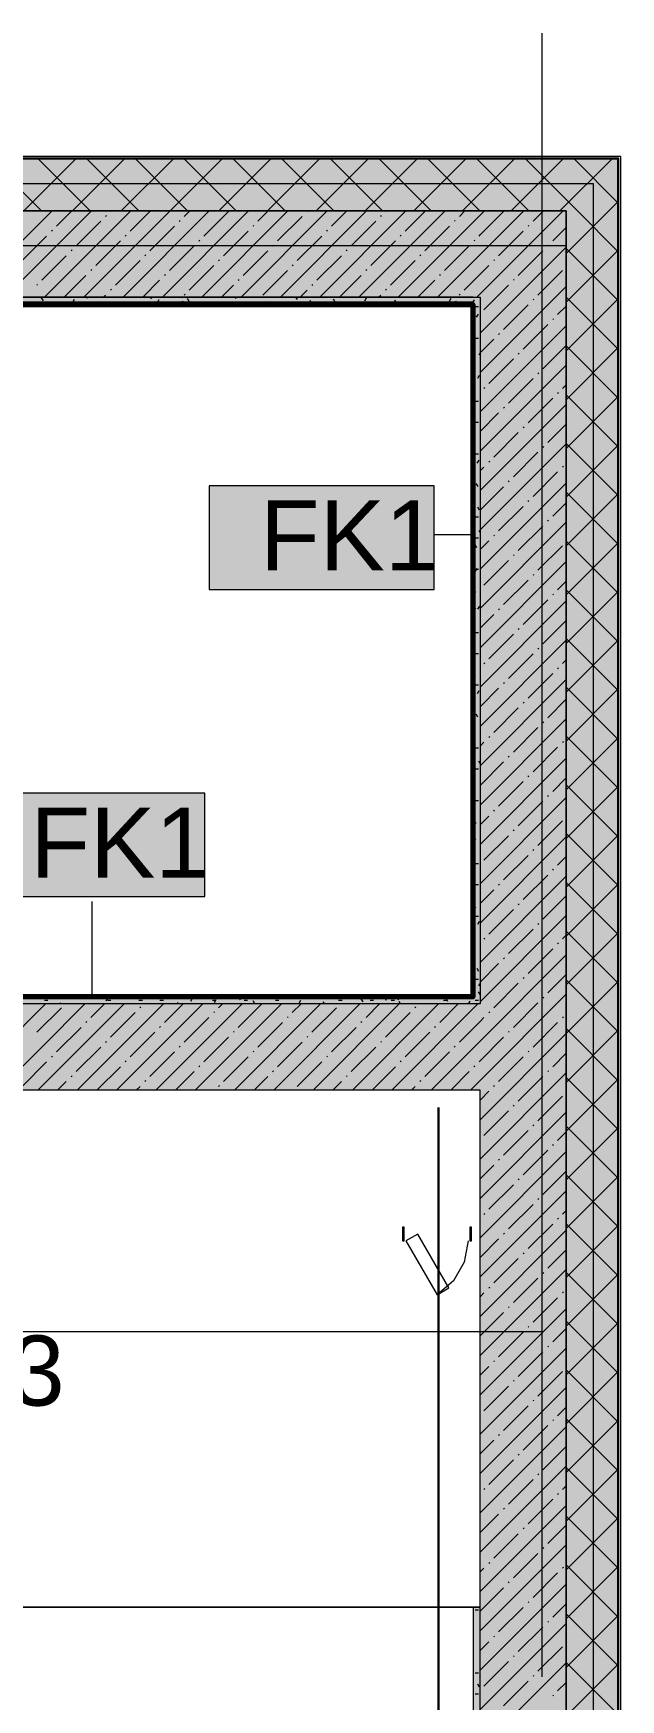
# Model space of a CAD drawing. Header units: millimetres. Extents: x -3817 to 677485, y -22715 to 103890.
# Drawn here: x 675609 to 677313, y 18958 to 23791 of the extents above; entities that cross this region are included whole.
import ezdxf

# ---------------------------------------------------------------- set-up
doc = ezdxf.new("R2010")
doc.units = ezdxf.units.MM
doc.layers.add('PDF _Геометрия', color=7, linetype='Continuous', true_color=0x1d1d1d)
doc.layers.add('PDF _Сплошная заливка', color=7, linetype='Continuous', true_color=0xffffff)
doc.layers.add('PDF _Текст', color=7, linetype='Continuous')
doc.styles.add('PDF GOST-Common', font='arial.ttf')

msp = doc.modelspace()

# ---------------------------------------------------------------- hatches: boundary and pattern name
at = {"layer": 'PDF _Сплошная заливка', "transparency": 33554559}
h = msp.add_hatch(color=256, dxfattribs=at)
h.paths.add_polyline_path([(677305.5, 23275.9), (677305.5, 23425.9), (672225.7, 23425.9), (672225.7, 23275.9), (677155.5, 23275.9)], flags=0)
h.paths.add_polyline_path([(666710.8, 23275.9), (666775.9, 23275.9), (666775.9, 23425.9), (665625.5, 23425.9), (665625.5, 23275.9)], flags=0)
h.paths.add_polyline_path([(663325.5, 23275.9), (663325.5, 23425.9), (662025.9, 23425.9), (662025.9, 23275.9), (663125.5, 23275.9)], flags=0)
h.paths.add_polyline_path([(671015.1, 23275.9), (671325.7, 23275.9), (671325.7, 23425.9), (669975.9, 23425.9), (669975.9, 23275.9)], flags=0)
h.paths.add_polyline_path([(667675.9, 23275.9), (669075.9, 23275.9), (669075.9, 23425.9), (667675.9, 23425.9)], flags=0)
h.paths.add_polyline_path([(645365.5, 23275.9), (645385.5, 23275.9), (645385.5, 23425.9), (645365.5, 23425.9)], flags=0)
h.paths.add_polyline_path([(661125.9, 23275.9), (661125.9, 23425.9), (659825.9, 23425.9), (659825.9, 23275.9), (660971.8, 23275.9)], flags=0)
h.paths.add_polyline_path([(658245.5, 23275.9), (658925.9, 23275.9), (658925.9, 23425.9), (657505.5, 23425.9), (657505.5, 23275.9), (658102.3, 23275.9)], flags=0)
h.paths.add_polyline_path([(652875.5, 23275.9), (653225.5, 23275.9), (653225.5, 23425.9), (648685.5, 23425.9), (648685.5, 23275.9), (652655.5, 23275.9)], flags=0)
h.paths.add_polyline_path([(656667.6, 23275.9), (656725.5, 23275.9), (656725.5, 23425.9), (655525.5, 23425.9), (655525.5, 23275.9)], flags=0)
for points in [[(676885.5, 23025.9), (676905.5, 23025.9), (676905.5, 23275.9), (673115.5, 23275.9), (673115.5, 23025.9), (676754.1, 23025.9)], [(676885.5, 20995.9), (676905.5, 20995.9), (676905.5, 23025.9), (676885.5, 23025.9), (676885.5, 20996.9)], [(673505.5, 20725.9), (676905.5, 20725.9), (676905.5, 20975.9), (673505.5, 20975.9), (673505.5, 20932.4)], [(673884.6, 20975.9), (676905.5, 20975.9), (676905.5, 20995.9), (673855.5, 20995.9), (673855.5, 20975.9)], [(676885.5, 12495.9), (676905.5, 12495.9), (676905.5, 19225.9), (676885.5, 19225.9), (676885.5, 13225.8)]]:
    msp.add_hatch(color=256, dxfattribs=at).paths.add_polyline_path(points)
h = msp.add_hatch(color=256, dxfattribs=at)
h.paths.add_polyline_path([(676935.5, 12235.9), (677155.5, 12235.9), (677155.5, 12695.9), (676905.5, 12695.9), (676905.5, 12235.9)], flags=0)
h.paths.add_polyline_path([(676905.5, 14995.9), (677155.5, 14995.9), (677155.5, 23275.9), (676905.5, 23275.9), (676905.5, 15280.9)], flags=0)
h = msp.add_hatch(color=256, dxfattribs=at)
h.paths.add_polyline_path([(677155.5, 1625.9), (677305.5, 1625.9), (677305.5, 9575.9), (677155.5, 9575.9), (677155.5, 1775.9)], flags=0)
h.paths.add_polyline_path([(677155.5, 10775.9), (677305.5, 10775.9), (677305.5, 12695.9), (677155.5, 12695.9), (677155.5, 11170.7)], flags=0)
h.paths.add_polyline_path([(677155.5, 14995.9), (677305.5, 14995.9), (677305.5, 23275.9), (677155.5, 23275.9), (677155.5, 15280.9)], flags=0)

# ---------------------------------------------------------------- linework, layer by layer
at = {"layer": 'PDF _Геометрия', "color": 253, "lineweight": 9, "true_color": 0xaaaaaa}
for points in [[(677085.5, 19024), (677085.5, 21291), (677085.5, 23791)], [(672418.9, 23175.9), (674655.5, 23175.9), (677155.5, 23175.9)], [(676905.5, 19225.9), (675355.5, 19225.9), (675355.5, 18925.9), (675355.5, 18625.9), (675355.5, 18325.9), (675355.5, 18625.9), (676885.5, 18625.9), (675355.5, 18625.9), (675355.5, 18925.9), (675355.5, 19225.9), (675055.5, 19225.9), (675055.5, 18925.9), (675055.5, 18625.9), (675055.5, 18925.9), (675055.5, 19225.9), (673505.5, 19225.9), (675055.5, 19225.9), (675355.5, 19225.9), (676905.5, 19225.9), (676905.5, 20725.9), (673505.5, 20725.9), (673505.5, 19225.9)], [(676870.5, 20288.4), (676859.6, 20226.8), (676828.4, 20172.7), (676780.5, 20132.5)], [(672383.9, 20025.9), (674585.5, 20025.9), (677085.5, 20025.9)]]:
    msp.add_lwpolyline(points, dxfattribs=at)
at = {"layer": 'PDF _Геометрия', "color": 9, "lineweight": 9, "true_color": 0xc0c0c0}
for points in [[(677155.5, 10775.9), (677155.5, 9576.9), (677155.5, 10775.9), (677313.5, 10775.9), (677313.5, 12695.9), (677155.5, 12695.9), (677313.5, 12695.9), (677313.5, 14995.9), (677155.5, 14995.9), (677313.5, 14995.9), (677313.5, 23275.9), (677313.5, 23428.9), (677313.5, 23433.9), (672225.7, 23433.9), (672225.7, 23275.9), (672225.7, 23433.9), (671325.7, 23433.9), (671325.7, 23314.8)], [(673525.5, 23005.9), (676885.5, 23005.9)], [(676905.5, 14995.9), (676905.5, 19225.9), (676905.5, 20725.9), (673505.5, 20725.9), (673505.5, 20975.9), (673755.5, 20975.9), (673755.5, 21225.9), (673505.5, 21225.9), (673505.5, 20975.9), (673305.5, 20975.9), (673305.5, 20995.9), (673285.5, 20995.9), (673285.5, 21475.9), (673297.5, 21475.9)], [(676885.5, 19225.9), (676885.5, 12495.9), (676905.5, 12495.9), (676905.5, 19225.9)]]:
    msp.add_lwpolyline(points, dxfattribs=at)
at = {"layer": 'PDF _Геометрия', "color": 7, "lineweight": 9}
for points in [[(677308.5, 14995.9), (677308.5, 23275.9), (677308.5, 23425.9), (677308.5, 23428.9), (672225.7, 23428.9)], [(677305.5, 14995.9), (677305.5, 23275.9), (677305.5, 23425.9), (672225.7, 23425.9)], [(677234.5, 14995.9), (677234.5, 23354.9), (672225.7, 23354.9)], [(673285.5, 23025.9), (673115.5, 23025.9), (673285.5, 23025.9), (673305.5, 23025.9), (673305.5, 22455.9), (673305.5, 23025.9), (673505.5, 23025.9), (673505.5, 22455.9), (673505.5, 23025.9), (673525.5, 23025.9), (676885.5, 23025.9), (676905.5, 23025.9), (676905.5, 20995.9)], [(676885.5, 23025.9), (673525.5, 23025.9)], [(676905.5, 23025.9), (676905.5, 20995.9), (676905.5, 20975.9), (673855.5, 20975.9)], [(676885.5, 23004.9), (676885.5, 20996.9)], [(676885, 22336.2), (676772.5, 22336.2)], [(675780, 20996.4), (675780, 21273.1)], [(676905.5, 20975.9), (673855.5, 20975.9), (673835.5, 20975.9), (673755.5, 20975.9)], [(676885.5, 20995.9), (673856.5, 20995.9)]]:
    msp.add_lwpolyline(points, dxfattribs=at)
at = {"layer": 'PDF _Геометрия', "lineweight": 9}
for points in [[(675632.4, 23275.9), (675482.4, 23425.9)], [(675581.7, 23275.9), (675731.7, 23425.9)], [(675773.8, 23275.9), (675623.8, 23425.9)], [(675723.1, 23275.9), (675873.1, 23425.9)], [(675915.2, 23275.9), (675765.2, 23425.9)], [(675864.5, 23275.9), (676014.5, 23425.9)], [(676056.6, 23275.9), (675906.6, 23425.9)], [(676006, 23275.9), (676156, 23425.9)], [(676198.1, 23275.9), (676048.1, 23425.9)], [(676147.4, 23275.9), (676297.4, 23425.9)], [(676339.5, 23275.9), (676189.5, 23425.9)], [(676288.8, 23275.9), (676438.8, 23425.9)], [(676480.9, 23275.9), (676330.9, 23425.9)], [(676430.2, 23275.9), (676580.2, 23425.9)], [(676622.3, 23275.9), (676472.3, 23425.9)], [(676571.6, 23275.9), (676721.6, 23425.9)], [(676763.7, 23275.9), (676613.7, 23425.9)], [(676713.1, 23275.9), (676863.1, 23425.9)], [(676905.2, 23275.9), (676755.2, 23425.9)], [(676854.5, 23275.9), (677004.5, 23425.9)], [(677046.6, 23275.9), (676896.6, 23425.9)], [(676995.9, 23275.9), (677145.9, 23425.9)], [(677305.5, 23158.4), (677188, 23275.9), (677038, 23425.9)], [(677137.3, 23275.9), (677287.3, 23425.9)], [(677305.5, 23299.8), (677179.4, 23425.9)], [(677155.5, 23152.6), (677278.8, 23275.9), (677305.5, 23302.6)], [(675413.6, 23025.9), (675663.6, 23275.9)], [(675527.7, 23025.9), (675777.7, 23275.9)], [(675641.7, 23025.9), (675891.7, 23275.9)], [(675676.4, 23231.6), (675720.6, 23275.9)], [(675755.8, 23025.9), (676005.8, 23275.9)], [(675818.9, 23260.1), (675821.3, 23262.5)], [(675833.2, 23274.3), (675834.7, 23275.9)], [(675869.8, 23025.9), (676119.8, 23275.9)], [(675890.2, 23217.3), (675948.7, 23275.9)], [(675983.9, 23025.9), (676233.9, 23275.9)], [(676032.8, 23245.8), (676035.1, 23248.2)], [(676047, 23260.1), (676062.8, 23275.9)], [(676097.9, 23025.9), (676347.9, 23275.9)], [(676104, 23203.1), (676175.3, 23274.3)], [(676212, 23025.9), (676462, 23275.9)], [(676260.9, 23245.8), (676290.9, 23275.9)], [(676317.9, 23188.8), (676389.2, 23260.1)], [(676326, 23025.9), (676576, 23275.9)], [(676403.4, 23274.3), (676404.9, 23275.9)], [(676440.1, 23025.9), (676690.1, 23275.9)], [(676474.7, 23231.6), (676519, 23275.9)], [(676554.1, 23025.9), (676804.1, 23275.9)], [(676617.3, 23260.1), (676619.6, 23262.5)], [(676631.5, 23274.3), (676633, 23275.9)], [(676668.1, 23025.9), (676905.5, 23263.2), (676918.1, 23275.9)], [(676688.5, 23217.3), (676747.1, 23275.9)], [(676782.2, 23025.9), (676905.5, 23149.1), (677032.2, 23275.9)], [(676831.1, 23245.8), (676833.5, 23248.2)], [(676845.4, 23260.1), (676861.1, 23275.9)], [(676896.2, 23025.9), (676905.5, 23035.1), (677146.2, 23275.9)], [(676902.4, 23203.1), (676905.5, 23206.2), (676973.7, 23274.3)], [(677059.2, 23245.8), (677089.2, 23275.9)], [(675576.6, 23131.8), (675647.8, 23203.1)], [(675662.1, 23217.3), (675664.5, 23219.7)], [(675733.4, 23174.6), (675804.7, 23245.8)], [(675875.9, 23203.1), (675878.3, 23205.4)], [(675947.2, 23160.3), (676018.5, 23231.6)], [(676161.1, 23146), (676232.3, 23217.3)], [(676246.6, 23231.6), (676249, 23233.9)], [(676374.9, 23131.8), (676446.2, 23203.1)], [(676460.4, 23217.3), (676462.8, 23219.7)], [(676531.7, 23174.6), (676603, 23245.8)], [(676674.3, 23203.1), (676676.7, 23205.4)], [(676745.6, 23160.3), (676816.8, 23231.6)], [(676959.4, 23146), (677030.7, 23217.3)], [(677044.9, 23231.6), (677047.3, 23233.9)], [(677116.2, 23188.8), (677155.5, 23228.1)], [(675719.1, 23160.3), (675721.5, 23162.7)], [(675790.4, 23117.5), (675861.7, 23188.8)], [(676004.2, 23103.3), (676075.5, 23174.6)], [(676089.8, 23188.8), (676092.2, 23191.2)], [(676218.1, 23089), (676289.4, 23160.3)], [(676303.6, 23174.6), (676306, 23176.9)], [(676517.5, 23160.3), (676519.8, 23162.7)], [(676588.7, 23117.5), (676660, 23188.8)], [(676802.6, 23103.3), (676873.9, 23174.6)], [(676888.1, 23188.8), (676890.5, 23191.2)], [(676905.5, 22921), (677155.5, 23171)], [(677016.4, 23089), (677087.7, 23160.3)], [(677102, 23174.6), (677104.3, 23176.9)], [(677305.5, 23017), (677155.5, 23167)], [(677155.5, 23011.2), (677305.5, 23161.2)], [(675633.6, 23074.8), (675704.9, 23146)], [(675776.1, 23103.3), (675778.5, 23105.6)], [(675847.4, 23060.5), (675918.7, 23131.8)], [(675933, 23146), (675935.3, 23148.4)], [(676061.3, 23046.2), (676132.6, 23117.5)], [(676146.8, 23131.8), (676149.2, 23134.2)], [(676275.1, 23032), (676346.4, 23103.3)], [(676360.6, 23117.5), (676363, 23119.9)], [(676431.9, 23074.8), (676503.2, 23146)], [(676574.5, 23103.3), (676576.9, 23105.6)], [(676645.8, 23060.5), (676717.1, 23131.8)], [(676731.3, 23146), (676733.7, 23148.4)], [(676859.6, 23046.2), (676905.5, 23092.1), (676930.9, 23117.5)], [(676945.2, 23131.8), (676947.5, 23134.2)], [(677073.5, 23032), (677144.7, 23103.3)], [(675619.3, 23060.5), (675621.7, 23062.9)], [(675698.7, 23025.9), (675761.9, 23089)], [(675926.8, 23025.9), (675975.7, 23074.8)], [(675990, 23089), (675992.4, 23091.4)], [(676154.9, 23025.9), (676189.6, 23060.5)], [(676203.8, 23074.8), (676206.2, 23077.1)], [(676417.7, 23060.5), (676420, 23062.9)], [(676497.1, 23025.9), (676560.2, 23089)], [(676725.2, 23025.9), (676774.1, 23074.8)], [(676788.3, 23089), (676790.7, 23091.4)], [(676905.5, 22807), (677155.5, 23057)], [(676916.6, 22989.2), (676987.9, 23060.5)], [(677002.2, 23074.8), (677004.5, 23077.1)], [(675812.8, 23025.9), (675818.9, 23032)], [(675833.2, 23046.2), (675835.5, 23048.6)], [(676047, 23032), (676049.4, 23034.4)], [(676383, 23025.9), (676403.4, 23046.2)], [(676611.1, 23025.9), (676617.3, 23032)], [(676631.5, 23046.2), (676633.9, 23048.6)], [(676845.4, 23032), (676847.7, 23034.4)], [(677059.2, 23017.7), (677061.6, 23020.1)], [(677305.5, 22875.5), (677155.5, 23025.5)], [(677155.5, 22869.7), (677305.5, 23019.7)], [(676973.7, 22932.2), (677044.9, 23003.5)], [(677116.2, 22960.7), (677118.6, 22963.1)], [(677130.5, 22975), (677155.5, 23000)], [(676905.5, 22692.9), (677155.5, 22942.9)], [(676959.4, 22917.9), (676961.8, 22920.3)], [(677030.7, 22875.2), (677102, 22946.5)], [(676905.5, 22864), (676945.2, 22903.7)], [(677016.4, 22860.9), (677018.8, 22863.3)], [(677087.7, 22818.2), (677155.5, 22885.9)], [(677305.5, 22734.1), (677155.5, 22884.1)], [(677155.5, 22728.3), (677305.5, 22878.3)], [(676905.5, 22578.9), (677155.5, 22828.9)], [(676930.9, 22775.4), (677002.2, 22846.7)], [(676916.6, 22761.1), (676919, 22763.5)], [(676987.9, 22718.4), (677059.2, 22789.6)], [(677073.5, 22803.9), (677075.8, 22806.3)], [(677144.7, 22761.1), (677155.5, 22771.9)], [(677044.9, 22661.3), (677116.2, 22732.6)], [(677130.5, 22746.9), (677132.9, 22749.2)], [(677305.5, 22592.7), (677155.5, 22742.7)], [(677155.5, 22586.9), (677305.5, 22736.9)], [(676905.5, 22464.8), (677155.5, 22714.8)], [(676905.5, 22635.9), (676959.4, 22689.8)], [(676973.7, 22704.1), (676976, 22706.5)], [(676945.2, 22561.5), (677016.4, 22632.8)], [(677030.7, 22647.1), (677033.1, 22649.4)], [(677102, 22604.3), (677155.5, 22657.8)], [(676905.5, 22350.8), (677155.5, 22600.8)], [(677002.2, 22504.5), (677073.5, 22575.8)], [(677087.7, 22590.1), (677090.1, 22592.4)], [(677305.5, 22451.3), (677155.5, 22601.3)], [(677155.5, 22445.5), (677305.5, 22595.5)], [(676905.5, 22521.9), (676916.6, 22533)], [(676930.9, 22547.3), (676933.3, 22549.7)], [(677144.7, 22533), (677147.1, 22535.4)], [(676905.5, 22236.7), (677155.5, 22486.7)], [(676905.5, 22407.8), (676973.7, 22476)], [(676987.9, 22490.3), (676990.3, 22492.6)], [(677059.2, 22447.5), (677130.5, 22518.8)], [(677044.9, 22433.2), (677047.3, 22435.6)], [(677116.2, 22390.5), (677155.5, 22429.7)], [(677305.5, 22309.9), (677155.5, 22459.9)], [(677155.5, 22304.1), (677305.5, 22454.1)], [(676959.4, 22347.7), (677030.7, 22419)], [(677102, 22376.2), (677104.3, 22378.6)], [(676905.5, 22122.7), (677155.5, 22372.7)], [(676945.2, 22333.4), (676947.5, 22335.8)], [(677016.4, 22290.7), (677087.7, 22362)], [(676905.5, 22293.8), (676930.9, 22319.2)], [(677073.5, 22233.6), (677144.7, 22304.9)], [(677305.5, 22168.4), (677155.5, 22318.4)], [(677155.5, 22162.6), (677305.5, 22312.6)], [(676905.5, 22008.6), (677155.5, 22258.6)], [(676916.6, 22190.9), (676987.9, 22262.2)], [(677002.2, 22276.4), (677004.5, 22278.8)], [(676973.7, 22133.9), (677044.9, 22205.1)], [(677059.2, 22219.4), (677061.6, 22221.8)], [(677130.5, 22176.6), (677155.5, 22201.6)], [(676905.5, 21894.6), (677155.5, 22144.6)], [(677030.7, 22076.8), (677102, 22148.1)], [(677116.2, 22162.4), (677118.6, 22164.7)], [(677305.5, 22027), (677155.5, 22177)], [(677155.5, 22021.2), (677305.5, 22171.2)], [(676905.5, 22065.7), (676945.2, 22105.3)], [(676959.4, 22119.6), (676961.8, 22122)], [(677087.7, 22019.8), (677155.5, 22087.6)], [(676930.9, 21977), (677002.2, 22048.3)], [(677016.4, 22062.6), (677018.8, 22064.9)], [(676905.5, 21780.5), (677155.5, 22030.5)], [(676987.9, 21920), (677059.2, 21991.3)], [(677073.5, 22005.5), (677075.8, 22007.9)], [(677305.5, 21885.6), (677155.5, 22035.6)], [(677155.5, 21879.8), (677305.5, 22029.8)], [(676916.6, 21962.8), (676919, 21965.2)], [(677130.5, 21948.5), (677132.9, 21950.9)], [(677144.7, 21962.8), (677155.5, 21973.5)], [(676905.5, 21666.5), (677155.5, 21916.5)], [(676973.7, 21905.8), (676976, 21908.1)], [(677044.9, 21863), (677116.2, 21934.3)], [(677305.5, 21744.2), (677155.5, 21894.2)], [(676905.5, 21837.6), (676959.4, 21891.5)], [(677030.7, 21848.7), (677033.1, 21851.1)], [(677102, 21806), (677155.5, 21859.5)], [(677155.5, 21738.4), (677305.5, 21888.4)], [(676905.5, 21552.4), (677155.5, 21802.4)], [(676945.2, 21763.2), (677016.4, 21834.5)], [(676930.9, 21748.9), (676933.3, 21751.3)], [(677002.2, 21706.2), (677073.5, 21777.5)], [(677087.7, 21791.7), (677090.1, 21794.1)], [(677305.5, 21602.7), (677155.5, 21752.7)], [(676905.5, 21723.5), (676916.6, 21734.7)], [(677059.2, 21649.1), (677130.5, 21720.4)], [(677144.7, 21734.7), (677147.1, 21737.1)], [(677155.5, 21596.9), (677305.5, 21746.9)], [(676905.5, 21438.4), (677155.5, 21688.4)], [(676905.5, 21609.5), (676973.7, 21677.7)], [(676987.9, 21691.9), (676990.3, 21694.3)], [(676959.4, 21549.4), (677030.7, 21620.6)], [(677044.9, 21634.9), (677047.3, 21637.3)], [(677116.2, 21592.1), (677155.5, 21631.4)], [(677305.5, 21461.3), (677155.5, 21611.3)], [(677155.5, 21455.5), (677305.5, 21605.5)], [(676905.5, 21324.3), (677155.5, 21574.3)], [(677016.4, 21492.3), (677087.7, 21563.6)], [(677102, 21577.9), (677104.3, 21580.2)], [(676905.5, 21495.4), (676930.9, 21520.8)], [(676945.2, 21535.1), (676947.5, 21537.5)], [(676905.5, 21210.3), (677155.5, 21460.3)], [(676916.6, 21392.5), (676987.9, 21463.8)], [(677002.2, 21478.1), (677004.5, 21480.4)], [(677073.5, 21435.3), (677144.7, 21506.6)], [(677305.5, 21319.9), (677155.5, 21469.9)], [(677155.5, 21314.1), (677305.5, 21464.1)], [(677059.2, 21421), (677061.6, 21423.4)], [(676973.7, 21335.5), (677044.9, 21406.8)], [(677116.2, 21364), (677118.6, 21366.4)], [(677130.5, 21378.3), (677155.5, 21403.3)], [(676905.5, 21096.2), (677155.5, 21346.2)], [(676959.4, 21321.3), (676961.8, 21323.6)], [(677030.7, 21278.5), (677102, 21349.8)], [(677305.5, 21178.5), (677155.5, 21328.5)], [(677155.5, 21172.7), (677305.5, 21322.7)], [(676905.5, 21267.3), (676945.2, 21307)], [(677016.4, 21264.2), (677018.8, 21266.6)], [(677087.7, 21221.5), (677155.5, 21289.2)], [(676905.5, 20982.2), (677155.5, 21232.2)], [(676930.9, 21178.7), (677002.2, 21250)], [(676987.9, 21121.7), (677059.2, 21192.9)], [(677073.5, 21207.2), (677075.8, 21209.6)], [(677144.7, 21164.4), (677155.5, 21175.2)], [(677305.5, 21037.1), (677155.5, 21187.1)], [(677155.5, 21031.3), (677305.5, 21181.3)], [(676916.6, 21164.4), (676919, 21166.8)], [(677044.9, 21064.6), (677116.2, 21135.9)], [(677130.5, 21150.2), (677132.9, 21152.6)], [(676763.2, 20725.9), (676905.5, 20868.1), (677155.5, 21118.1)], [(676905.5, 21039.2), (676959.4, 21093.2)], [(676973.7, 21107.4), (676976, 21109.8)], [(676945.2, 20964.9), (677016.4, 21036.1)], [(677030.7, 21050.4), (677033.1, 21052.8)], [(677102, 21007.6), (677155.5, 21061.1)], [(677305.5, 20895.6), (677155.5, 21045.6)], [(677155.5, 20889.8), (677305.5, 21039.8)], [(675394.6, 20725.9), (675644.6, 20975.9)], [(675508.6, 20725.9), (675758.6, 20975.9)], [(675622.7, 20725.9), (675872.7, 20975.9)], [(675736.7, 20725.9), (675986.7, 20975.9)], [(675776.1, 20936.3), (675815.7, 20975.9)], [(675850.8, 20725.9), (676100.8, 20975.9)], [(675964.8, 20725.9), (676214.8, 20975.9)], [(675990, 20922.1), (676043.8, 20975.9)], [(676078.9, 20725.9), (676328.9, 20975.9)], [(676146.8, 20964.9), (676157.8, 20975.9)], [(676192.9, 20725.9), (676442.9, 20975.9)], [(676203.8, 20907.8), (676271.9, 20975.9)], [(676307, 20725.9), (676557, 20975.9)], [(676360.6, 20950.6), (676385.9, 20975.9)], [(676421, 20725.9), (676671, 20975.9)], [(676535.1, 20725.9), (676785.1, 20975.9)], [(676574.5, 20936.3), (676614, 20975.9)], [(676649.1, 20725.9), (676899.1, 20975.9)], [(676788.3, 20922.1), (676842.1, 20975.9)], [(676877.2, 20725.9), (676905.5, 20754.1), (677155.5, 21004.1)], [(677002.2, 20907.8), (677073.5, 20979.1)], [(677087.7, 20993.4), (677090.1, 20995.7)], [(675619.3, 20893.6), (675690.6, 20964.9)], [(675833.2, 20879.3), (675904.5, 20950.6)], [(675918.7, 20964.9), (675921.1, 20967.2)], [(676047, 20865.1), (676118.3, 20936.3)], [(676132.6, 20950.6), (676134.9, 20953)], [(676346.4, 20936.3), (676348.8, 20938.7)], [(676417.7, 20893.6), (676489, 20964.9)], [(676631.5, 20879.3), (676702.8, 20950.6)], [(676717.1, 20964.9), (676719.4, 20967.2)], [(676845.4, 20865.1), (676905.5, 20925.2), (676916.6, 20936.3)], [(676930.9, 20950.6), (676933.3, 20953)], [(677144.7, 20936.3), (677147.1, 20938.7)], [(675676.4, 20836.5), (675747.6, 20907.8)], [(675761.9, 20922.1), (675764.3, 20924.5)], [(675890.2, 20822.3), (675961.5, 20893.6)], [(675975.7, 20907.8), (675978.1, 20910.2)], [(676104, 20808), (676175.3, 20879.3)], [(676189.6, 20893.6), (676191.9, 20895.9)], [(676260.9, 20850.8), (676332.1, 20922.1)], [(676403.4, 20879.3), (676405.8, 20881.7)], [(676474.7, 20836.5), (676546, 20907.8)], [(676560.2, 20922.1), (676562.6, 20924.5)], [(676688.5, 20822.3), (676759.8, 20893.6)], [(676774.1, 20907.8), (676776.4, 20910.2)], [(676902.4, 20808), (676905.5, 20811.1), (676973.7, 20879.3)], [(676905.5, 20640.1), (677155.5, 20890.1)], [(676987.9, 20893.6), (676990.3, 20895.9)], [(677059.2, 20850.8), (677130.5, 20922.1)], [(677305.5, 20754.2), (677155.5, 20904.2)], [(677155.5, 20748.4), (677305.5, 20898.4)], [(675733.4, 20779.5), (675804.7, 20850.8)], [(675818.9, 20865.1), (675821.3, 20867.4)], [(675947.2, 20765.3), (676018.5, 20836.5)], [(676032.8, 20850.8), (676035.1, 20853.2)], [(676246.6, 20836.5), (676249, 20838.9)], [(676317.9, 20793.8), (676389.2, 20865.1)], [(676531.7, 20779.5), (676603, 20850.8)], [(676617.3, 20865.1), (676619.6, 20867.4)], [(676745.6, 20765.3), (676816.8, 20836.5)], [(676831.1, 20850.8), (676833.5, 20853.2)], [(677044.9, 20836.5), (677047.3, 20838.9)], [(677116.2, 20793.8), (677155.5, 20833)], [(675576.6, 20736.8), (675647.8, 20808)], [(675662.1, 20822.3), (675664.5, 20824.7)], [(675793.8, 20725.9), (675861.7, 20793.8)], [(675875.9, 20808), (675878.3, 20810.4)], [(676089.8, 20793.8), (676092.2, 20796.1)], [(676161.1, 20751), (676232.3, 20822.3)], [(676303.6, 20779.5), (676306, 20781.9)], [(676374.9, 20736.8), (676446.2, 20808)], [(676460.4, 20822.3), (676462.8, 20824.7)], [(676592.1, 20725.9), (676660, 20793.8)], [(676674.3, 20808), (676676.7, 20810.4)], [(676888.1, 20793.8), (676890.5, 20796.1)], [(676959.4, 20751), (677030.7, 20822.3)], [(677102, 20779.5), (677104.3, 20781.9)], [(675679.7, 20725.9), (675704.9, 20751)], [(675719.1, 20765.3), (675721.5, 20767.6)], [(675907.8, 20725.9), (675918.7, 20736.8)], [(675933, 20751), (675935.3, 20753.4)], [(676021.9, 20725.9), (676075.5, 20779.5)], [(676146.8, 20736.8), (676149.2, 20739.1)], [(676250, 20725.9), (676289.4, 20765.3)], [(676478.1, 20725.9), (676503.2, 20751)], [(676517.5, 20765.3), (676519.8, 20767.6)], [(676706.2, 20725.9), (676717.1, 20736.8)], [(676731.3, 20751), (676733.7, 20753.4)], [(676820.2, 20725.9), (676873.9, 20779.5)], [(676905.5, 20526), (677155.5, 20776)], [(676945.2, 20736.8), (676947.5, 20739.1)], [(677016.4, 20694), (677087.7, 20765.3)], [(677305.5, 20612.8), (677155.5, 20762.8)], [(677155.5, 20607), (677305.5, 20757)], [(676905.5, 20697.1), (676930.9, 20722.5)], [(677073.5, 20637), (677144.7, 20708.2)], [(676905.5, 20412), (677155.5, 20662)], [(676916.6, 20594.2), (676987.9, 20665.5)], [(677002.2, 20679.7), (677004.5, 20682.1)], [(676973.7, 20537.2), (677044.9, 20608.4)], [(677059.2, 20622.7), (677061.6, 20625.1)], [(677130.5, 20579.9), (677155.5, 20604.9)], [(677305.5, 20471.4), (677155.5, 20621.4)], [(677155.5, 20465.6), (677305.5, 20615.6)], [(676905.5, 20297.9), (677155.5, 20547.9)], [(677030.7, 20480.1), (677102, 20551.4)], [(677116.2, 20565.7), (677118.6, 20568)], [(676905.5, 20469), (676945.2, 20508.7)], [(676959.4, 20522.9), (676961.8, 20525.3)], [(676930.9, 20380.3), (677002.2, 20451.6)], [(677016.4, 20465.9), (677018.8, 20468.3)], [(677087.7, 20423.1), (677155.5, 20490.9)], [(677305.5, 20330), (677155.5, 20480)], [(677155.5, 20324.2), (677305.5, 20474.2)], [(676905.5, 20183.9), (677155.5, 20433.9)], [(677073.5, 20408.9), (677075.8, 20411.2)], [(676916.6, 20366.1), (676919, 20368.5)], [(676987.9, 20323.3), (677059.2, 20394.6)], [(677130.5, 20351.8), (677132.9, 20354.2)], [(677144.7, 20366.1), (677155.5, 20376.8)], [(676905.5, 20069.8), (677155.5, 20319.8)], [(676973.7, 20309.1), (676976, 20311.4)], [(677044.9, 20266.3), (677116.2, 20337.6)], [(677305.5, 20188.5), (677155.5, 20338.5)], [(677155.5, 20182.7), (677305.5, 20332.7)], [(676905.5, 20240.9), (676959.4, 20294.8)], [(677030.7, 20252), (677033.1, 20254.4)], [(677102, 20209.3), (677155.5, 20262.8)], [(676905.5, 19955.8), (677155.5, 20205.8)], [(676945.2, 20166.5), (677016.4, 20237.8)], [(676930.9, 20152.2), (676933.3, 20154.6)], [(677002.2, 20109.5), (677073.5, 20180.8)], [(677087.7, 20195), (677090.1, 20197.4)], [(677305.5, 20047.1), (677155.5, 20197.1)], [(677155.5, 20041.3), (677305.5, 20191.3)], [(676905.5, 20126.8), (676916.6, 20138)], [(677059.2, 20052.5), (677130.5, 20123.7)], [(677144.7, 20138), (677147.1, 20140.4)], [(676905.5, 19841.7), (677155.5, 20091.7)], [(676905.5, 20012.8), (676973.7, 20081)], [(676987.9, 20095.2), (676990.3, 20097.6)], [(676959.4, 19952.7), (677030.7, 20023.9)], [(677044.9, 20038.2), (677047.3, 20040.6)], [(677116.2, 19995.4), (677155.5, 20034.7)], [(677305.5, 19905.7), (677155.5, 20055.7)], [(677155.5, 19899.9), (677305.5, 20049.9)], [(676905.5, 19727.7), (677155.5, 19977.7)], [(677016.4, 19895.6), (677087.7, 19966.9)], [(677102, 19981.2), (677104.3, 19983.5)], [(676905.5, 19898.7), (676930.9, 19924.2)], [(676945.2, 19938.4), (676947.5, 19940.8)], [(677305.5, 19764.3), (677155.5, 19914.3)], [(676905.5, 19613.6), (677155.5, 19863.6)], [(676916.6, 19795.8), (676987.9, 19867.1)], [(677002.2, 19881.4), (677004.5, 19883.8)], [(677073.5, 19838.6), (677144.7, 19909.9)], [(677155.5, 19758.5), (677305.5, 19908.5)], [(677059.2, 19824.4), (677061.6, 19826.7)], [(676973.7, 19738.8), (677044.9, 19810.1)], [(677116.2, 19767.3), (677118.6, 19769.7)], [(677130.5, 19781.6), (677155.5, 19806.6)], [(677305.5, 19622.8), (677155.5, 19772.8)], [(677155.5, 19617), (677305.5, 19767)], [(676905.5, 19499.6), (677155.5, 19749.6)], [(676959.4, 19724.6), (676961.8, 19726.9)], [(677030.7, 19681.8), (677102, 19753.1)], [(676905.5, 19670.6), (676945.2, 19710.3)], [(677087.7, 19624.8), (677155.5, 19692.5)], [(676905.5, 19385.5), (677155.5, 19635.5)], [(676930.9, 19582), (677002.2, 19653.3)], [(677016.4, 19667.5), (677018.8, 19669.9)], [(677305.5, 19481.4), (677155.5, 19631.4)], [(677155.5, 19475.6), (677305.5, 19625.6)], [(676987.9, 19525), (677059.2, 19596.3)], [(677073.5, 19610.5), (677075.8, 19612.9)], [(677144.7, 19567.7), (677155.5, 19578.5)], [(676916.6, 19567.7), (676919, 19570.1)], [(677044.9, 19468), (677116.2, 19539.2)], [(677130.5, 19553.5), (677132.9, 19555.9)], [(676905.5, 19271.5), (677155.5, 19521.5)], [(676905.5, 19442.5), (676959.4, 19496.5)], [(676973.7, 19510.7), (676976, 19513.1)], [(677305.5, 19340), (677155.5, 19490)], [(677155.5, 19334.2), (677305.5, 19484.2)], [(676945.2, 19368.2), (677016.4, 19439.4)], [(677030.7, 19453.7), (677033.1, 19456.1)], [(677102, 19410.9), (677155.5, 19464.4)], [(676905.5, 19157.4), (677155.5, 19407.4)], [(677002.2, 19311.1), (677073.5, 19382.4)], [(677087.7, 19396.7), (677090.1, 19399)], [(676905.5, 19328.5), (676916.6, 19339.6)], [(676930.9, 19353.9), (676933.3, 19356.3)], [(677144.7, 19339.6), (677147.1, 19342)], [(677305.5, 19198.6), (677155.5, 19348.6)], [(677155.5, 19192.8), (677305.5, 19342.8)], [(676905.5, 19043.4), (677155.5, 19293.4)], [(676987.9, 19296.9), (676990.3, 19299.3)], [(677059.2, 19254.1), (677130.5, 19325.4)], [(676905.5, 19214.4), (676973.7, 19282.6)], [(677044.9, 19239.9), (677047.3, 19242.2)], [(677116.2, 19197.1), (677155.5, 19236.3)], [(676959.4, 19154.3), (677030.7, 19225.6)], [(677305.5, 19057.2), (677155.5, 19207.2)], [(677155.5, 19051.4), (677305.5, 19201.4)], [(676905.5, 18929.3), (677155.5, 19179.3)], [(676945.2, 19140.1), (676947.5, 19142.4)], [(677016.4, 19097.3), (677087.7, 19168.6)], [(677102, 19182.8), (677104.3, 19185.2)], [(676905.5, 19100.4), (676930.9, 19125.8)], [(677073.5, 19040.3), (677144.7, 19111.5)], [(676905.5, 18815.3), (677155.5, 19065.3)], [(676916.6, 18997.5), (676987.9, 19068.8)], [(677002.2, 19083), (677004.5, 19085.4)], [(677305.5, 18915.7), (677155.5, 19065.7)], [(677155.5, 18909.9), (677305.5, 19059.9)], [(676973.7, 18940.5), (677044.9, 19011.8)], [(677059.2, 19026), (677061.6, 19028.4)], [(677130.5, 18983.2), (677155.5, 19008.2)], [(677116.2, 18969), (677118.6, 18971.4)]]:
    msp.add_lwpolyline(points, dxfattribs=at)
at = {"layer": 'PDF _Геометрия', "color": 7, "lineweight": 9}
for points in [[(673115.5, 23275.9), (672225.7, 23275.9), (673115.5, 23275.9), (676905.5, 23275.9)], [(677155.5, 23275.9), (677155.5, 14995.9)], [(676772.5, 22478.1), (676119.4, 22478.1), (676119.4, 22178.1), (676772.5, 22178.1)], [(676106.6, 21587), (675453.4, 21587), (675453.4, 21287), (676106.6, 21287)]]:
    msp.add_lwpolyline(points, close=True, dxfattribs=at)
at = {"layer": 'PDF _Геометрия', "color": 9, "lineweight": 9, "true_color": 0xc0c0c0}
msp.add_lwpolyline([(677155.5, 23275.9), (676905.5, 23275.9)], close=True, dxfattribs=at)
at = {"layer": 'PDF _Геометрия', "color": 231, "lineweight": 70, "true_color": 0xff80c0}
for points in [[(676885.5, 23005.9), (673525.5, 23005.9)], [(673525.5, 22425.9), (673526.5, 22425.9), (673526.5, 23004.9), (676884.5, 23004.9), (676884.5, 20996.9), (673856.5, 20996.9), (673856.5, 21325.9), (673856.5, 21326.9), (673526.5, 21326.9), (673526.5, 21475.9), (673525.5, 21475.9)]]:
    msp.add_lwpolyline(points, dxfattribs=at)
at = {"layer": 'PDF _Геометрия', "color": 231, "lineweight": 9, "true_color": 0xff80c0}
msp.add_lwpolyline([(673855.5, 21305.9), (673855.5, 20995.9), (673856.5, 20995.9), (676885.5, 20995.9), (676885.5, 20996.9), (676885.5, 23004.9), (676885.5, 23005.9)], dxfattribs=at)
at = {"layer": 'PDF _Геометрия', "color": 253, "lineweight": 9, "true_color": 0x9b9b9b}
for points in [[(675638.2, 23015.2), (675633.1, 23023.9)], [(675727.8, 23019.3), (675722.8, 23010.6)], [(675766.8, 23025.9), (675764.5, 23021.8)], [(675931.9, 23007.1), (675931.3, 23005.9)], [(675951.9, 23020.4), (675948.8, 23025.9)], [(675973.6, 23018.2), (675968.6, 23009.5)], [(676020, 23024.5), (676019.2, 23025.9)], [(676041.6, 23014.1), (676036.8, 23005.9)], [(676061.6, 23013.3), (676056.6, 23022)], [(676101.1, 23005.9), (676098.2, 23010.9)], [(676189.2, 23025.9), (676187.9, 23023.6)], [(676197.7, 23021.5), (676195.1, 23025.9)], [(676287.4, 23013), (676283.2, 23005.9)], [(676355.4, 23009), (676353.6, 23005.9)], [(676375.4, 23018.5), (676371.1, 23025.9)], [(676417, 23007.3), (676412, 23016)], [(676485, 23011.4), (676480, 23020.1)], [(676523.4, 23005.9), (676521.6, 23009)], [(676574.7, 23023.1), (676569.7, 23014.4)], [(676611.5, 23025.9), (676611.3, 23025.5)], [(676662.7, 23008.4), (676657.7, 23017.1)], [(676778.8, 23010.8), (676775.9, 23005.9)], [(676820.5, 23022), (676815.4, 23013.3)], [(676840.2, 23005.9), (676835.4, 23014.1)], [(676888.5, 23017.9), (676885.5, 23012.7), (676883.5, 23009.2)], [(676891.1, 22998.5), (676901.1, 22998.5)], [(676899.6, 22976.3), (676894.6, 22967.6)], [(676890.2, 22858.2), (676885.5, 22866.5)], [(676891.1, 22907.1), (676901.1, 22907.1)], [(676905.5, 22864.5), (676901.7, 22857.9)], [(676902.6, 22798.6), (676897.6, 22789.9)], [(676891.1, 22724.2), (676901.1, 22724.2)], [(676891.1, 22663.2), (676901.1, 22663.2)], [(676891.1, 22571.8), (676901.1, 22571.8)], [(676901.5, 22552.8), (676896.5, 22544.1)], [(676899.5, 22476.4), (676894.5, 22485.1)], [(676891.1, 22388.9), (676901.1, 22388.9)], [(676903.6, 22408.4), (676898.6, 22417.1)], [(676889.3, 22348.7), (676885.5, 22342.1)], [(676905.5, 22344.1), (676902.6, 22349)], [(676891.1, 22327.9), (676901.1, 22327.9)], [(676896.5, 22298.7), (676891.5, 22307.4)], [(676891.1, 22236.5), (676901.1, 22236.5)], [(676896.4, 22239.1), (676891.3, 22230.4)], [(676889.4, 22189), (676885.5, 22195.9)], [(676892.3, 22171), (676887.3, 22162.3)], [(676893.5, 22121), (676888.5, 22129.7)], [(676903.4, 22129.4), (676898.4, 22120.7)], [(676891.1, 22053.6), (676901.1, 22053.6)], [(676891.1, 21992.7), (676901.1, 21992.7)], [(676891.2, 21925.3), (676886.2, 21916.6)], [(676891.1, 21901.2), (676901.1, 21901.2)], [(676902.3, 21883.7), (676897.3, 21875)], [(676898.7, 21807.2), (676893.7, 21815.9)], [(676891.1, 21718.3), (676901.1, 21718.3)], [(676891.1, 21657.4), (676901.1, 21657.4)], [(676905.5, 21673.6), (676901.8, 21679.9)], [(676886, 21611.5), (676885.5, 21610.6)], [(676891.1, 21565.9), (676901.1, 21565.9)], [(676892.7, 21451.8), (676887.7, 21460.5)], [(676893.1, 21501.9), (676888.1, 21493.2)], [(676891.1, 21383.1), (676901.1, 21383.1)], [(676891.1, 21322.1), (676901.1, 21322.1)], [(676892, 21256.1), (676887, 21247.4)], [(676891.1, 21230.7), (676901.1, 21230.7)], [(676903.1, 21214.5), (676898.1, 21205.8)], [(676902, 21070), (676897, 21078.7)], [(676905.5, 21096.6), (676905.2, 21096.1)], [(676891.1, 21047.8), (676901.1, 21047.8)], [(676905.5, 21035.7), (676901.1, 21028.1)], [(675641.4, 20986.8), (675651.5, 20986.8)], [(675689.3, 20975.9), (675687.6, 20978.8)], [(675787.1, 20989.4), (675783.4, 20995.9)], [(675824.7, 20992.5), (675819.7, 20983.8)], [(675824.3, 20986.8), (675834.3, 20986.8)], [(675861.8, 20995.9), (675861.3, 20994.9)], [(675915.7, 20986.8), (675925.8, 20986.8)], [(675976.7, 20986.8), (675986.7, 20986.8)], [(676028.8, 20980.2), (676026.3, 20975.9)], [(676070.4, 20991.4), (676065.4, 20982.7)], [(676100.8, 20994.6), (676100.1, 20995.9)], [(676129.1, 20986.8), (676139.1, 20986.8)], [(676138.5, 20987.3), (676133.4, 20978.6)], [(676210.5, 20987.6), (676205.7, 20995.9)], [(676220.5, 20986.8), (676230.6, 20986.8)], [(676252.1, 20976.4), (676247.1, 20985.1)], [(676312, 20986.8), (676322, 20986.8)], [(676346.6, 20995.7), (676346.5, 20995.9)], [(676384.2, 20986.2), (676379.2, 20977.5)], [(676452.2, 20982.1), (676448.6, 20975.9)], [(676494.8, 20986.8), (676504.9, 20986.8)], [(676524.3, 20992.7), (676522.5, 20995.9)], [(676565.9, 20981.6), (676560.9, 20990.3)], [(676586.3, 20986.8), (676596.3, 20986.8)], [(676633.9, 20985.7), (676628.9, 20994.4)], [(676647.2, 20986.8), (676657.3, 20986.8)], [(676671.3, 20995.9), (676666.5, 20987.5)], [(676674.8, 20975.9), (676670.5, 20983.2)], [(676799.6, 20986.8), (676809.7, 20986.8)], [(676811.6, 20982.7), (676806.6, 20991.4)], [(676875.7, 20984), (676871, 20975.9)], [(676891.1, 20986.8), (676901.1, 20986.8)], [(676905.5, 21003), (676901, 21010.7)], [(676891.1, 19219), (676901.1, 19219)], [(676886.2, 19112.6), (676885.5, 19111.3)], [(676891.1, 19036.1), (676901.1, 19036.1)], [(676903.7, 18994.5), (676898.6, 19003.2)], [(676905.5, 19024), (676903.5, 19020.6)], [(676891.1, 18975.1), (676901.1, 18975.1)]]:
    msp.add_lwpolyline(points, dxfattribs=at)
at = {"layer": 'PDF _Геометрия', "color": 231, "lineweight": 30, "true_color": 0xff80c0}
msp.add_lwpolyline([(676784.5, 12496.9), (676784.5, 20675.9)], dxfattribs=at)
at = {"layer": 'PDF _Геометрия', "color": 253, "lineweight": 13, "true_color": 0xaaaaaa}
for points in [[(676685.5, 20328.4), (676680.5, 20328.4), (676680.5, 20288.4), (676685.5, 20288.4)], [(676780.5, 20132.5), (676815.1, 20152.5), (676725.1, 20308.4), (676690.5, 20288.4)], [(676875.5, 20328.4), (676875.5, 20288.4), (676880.5, 20288.4), (676880.5, 20328.4)]]:
    msp.add_lwpolyline(points, close=True, dxfattribs=at)
at = {"layer": 'PDF _Сплошная заливка', "lineweight": 35, "transparency": 33554559}
for points in [[(673525.5, 23005.9), (676885.5, 23005.9), (673525.5, 23025.9), (676885.5, 23025.9)], [(676680.5, 20288.4), (676685.5, 20288.4), (676680.5, 20328.4), (676685.5, 20328.4)], [(676875.5, 20288.4), (676880.5, 20288.4), (676875.5, 20328.4), (676880.5, 20328.4)]]:
    msp.add_solid(points, dxfattribs=at)
at = {"layer": 'PDF _Сплошная заливка', "lineweight": 9, "transparency": 33554559}
for points in [[(676772.5, 22478.1), (676119.4, 22478.1), (676772.5, 22178.1), (676119.4, 22178.1)], [(676106.6, 21587), (675453.4, 21587), (676106.6, 21287), (675453.4, 21287)]]:
    msp.add_solid(points, dxfattribs=at)

# ---------------------------------------------------------------- texts
at = {"layer": 'PDF _Текст', "char_height": 203.2, "attachment_point": 4, "style": 'PDF GOST-Common'}
for s, insert in [('FK1', (676266.5, 22334.7)), ('FK1', (675600.5, 21443.6)), ('FK13', (675021.8, 19911.1))]:
    msp.add_mtext(s, dxfattribs=dict(at, insert=insert))

doc.saveas('drawing.dxf')
